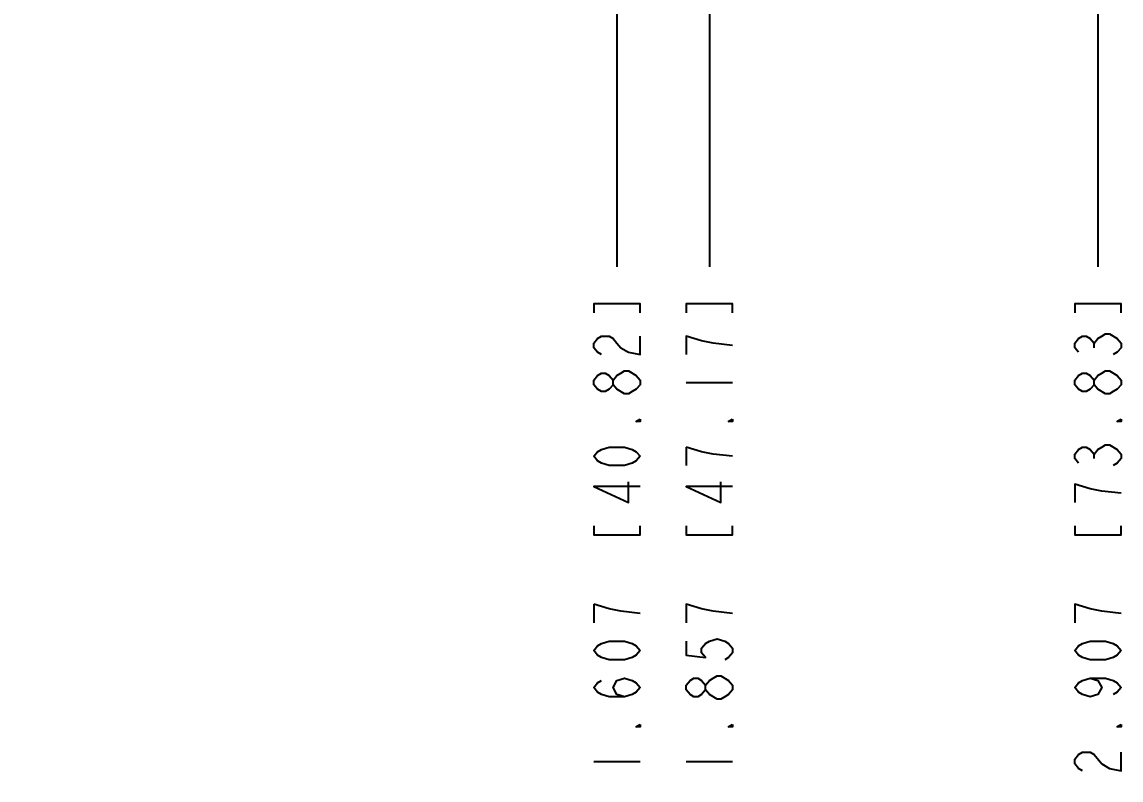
# Model space of a CAD drawing. Header units: inches. Extents: x 0 to 34, y 0 to 22.
# Drawn here: x 6.982 to 9.951, y 8.992 to 11.041 of the extents above; entities that cross this region are included whole.
import ezdxf

# ---------------------------------------------------------------- set-up
doc = ezdxf.new("R2010")
doc.units = ezdxf.units.IN
doc.header["$LTSCALE"] = 1.87
doc.header["$MEASUREMENT"] = 0
doc.layers.get('0').update_dxf_attribs({"linetype": 'CONTINUOUS'})
doc.layers.add('DIMENSIONS', color=7, linetype='CONTINUOUS')
doc.styles.get("Standard").update_dxf_attribs({"font": 'txt', "width": 0.8})
doc.dimstyles.new('DIMSTYLE_2', dxfattribs={"dimtxt": 0.125, "dimasz": 0.18, "dimexe": 0.18, "dimexo": 0.0625, "dimgap": 0.09, "dimtad": 0, "dimtih": 1, "dimtoh": 1, "dimdec": 3, "dimzin": 4, "dimdsep": 46, "dimtxsty": 'STANDARD', "dimblk": '_FILLED', "dimblk1": '_FILLED', "dimblk2": '_FILLED', "dimcen": 0.09, "dimadec": 0, "dimazin": 0, "dimtp": 0.001, "dimtm": 0.001, "dimtfac": 1, "dimtdec": 3, "dimtofl": 0, "dimtmove": 0, "dimatfit": 3, "dimldrblk": '_FILLED', "dimfxl": 1, "dimtolj": 1, "dimtzin": 4, "dimarcsym": 0})

# ---------------------------------------------------------------- blocks, each defined once
blk = doc.blocks.new('*D27')
at = {"layer": 'DIMENSIONS', "color": 2, "linetype": 'CONTINUOUS'}
blk.add_line((8.5887, 11.5127), (8.5887, 10.3797), dxfattribs=at)
blk = doc.blocks.new('_FILLED')
at = {"color": 0, "linetype": 'BYBLOCK'}
blk.add_solid([(0, 0), (-1, 0.174), (-1, -0.174)], dxfattribs=at)
blk = doc.blocks.new('*D28')
at = {"layer": 'DIMENSIONS', "color": 2, "linetype": 'CONTINUOUS'}
blk.add_line((9.8882, 11.5127), (9.8882, 10.3797), dxfattribs=at)
blk = doc.blocks.new('*D29')
at = {"layer": 'DIMENSIONS', "color": 2, "linetype": 'CONTINUOUS'}
blk.add_line((8.8386, 12.8827), (8.8386, 10.3797), dxfattribs=at)

msp = doc.modelspace()

# ---------------------------------------------------------------- linework, layer by layer
at = {"layer": 'DIMENSIONS', "color": 2, "linetype": 'CONTINUOUS'}
for p, q in [((9.8778, 10.1609), (9.8778, 10.1734)), ((8.7761, 10.0672), (8.9011, 10.0672)), ((8.7761, 9.8922), (8.7761, 9.8422)), ((9.8778, 9.8609), (9.8778, 9.8734)), ((8.5262, 9.4672), (8.5262, 9.4172)), ((8.5262, 9.0422), (8.6512, 9.0422)), ((8.7761, 9.0422), (8.9011, 9.0422))]:
    msp.add_line(p, q, dxfattribs=at)
for points in [[(8.6512, 10.2547), (8.6512, 10.2797), (8.5262, 10.2797), (8.5262, 10.2547)], [(8.9011, 10.2547), (8.9011, 10.2797), (8.7761, 10.2797), (8.7761, 10.2547)], [(9.9507, 10.2547), (9.9507, 10.2797), (9.8257, 10.2797), (9.8257, 10.2547)], [(8.547, 10.1422), (8.5366, 10.1484), (8.5262, 10.1609), (8.5262, 10.1734), (8.5366, 10.1859), (8.547, 10.1922), (8.5679, 10.1922), (8.5783, 10.1859), (8.5887, 10.1734), (8.5991, 10.1609), (8.62, 10.1484), (8.6512, 10.1422), (8.6512, 10.1922)], [(8.8177, 10.1797), (8.7761, 10.1922), (8.7761, 10.1422)], [(9.8361, 10.1484), (9.8257, 10.1609), (9.8257, 10.1734), (9.8361, 10.1859), (9.8465, 10.1922), (9.857, 10.1922), (9.8674, 10.1859), (9.8778, 10.1734), (9.8882, 10.1859), (9.8986, 10.1922), (9.909, 10.1984), (9.9195, 10.1984)], [(9.9195, 10.1984), (9.9403, 10.1859), (9.9507, 10.1734), (9.9507, 10.1609), (9.9403, 10.1484), (9.9299, 10.1422)], [(8.9011, 10.1672), (8.849, 10.1734), (8.8177, 10.1797)], [(8.6095, 10.0359), (8.5887, 10.0484), (8.5783, 10.0609), (8.5783, 10.0734), (8.5887, 10.0859), (8.5991, 10.0922), (8.6095, 10.0984), (8.62, 10.0984), (8.6408, 10.0859)], [(9.909, 10.0359), (9.8882, 10.0484), (9.8778, 10.0609), (9.8778, 10.0734), (9.8882, 10.0859), (9.8986, 10.0922), (9.909, 10.0984), (9.9195, 10.0984), (9.9403, 10.0859)], [(8.5783, 10.0609), (8.5679, 10.0484), (8.5575, 10.0422), (8.547, 10.0422), (8.5366, 10.0484), (8.5262, 10.0609), (8.5262, 10.0734), (8.5366, 10.0859), (8.547, 10.0922), (8.5575, 10.0922), (8.5679, 10.0859), (8.5783, 10.0734)], [(8.6408, 10.0859), (8.6512, 10.0734), (8.6512, 10.0609)], [(9.8778, 10.0609), (9.8674, 10.0484), (9.857, 10.0422), (9.8465, 10.0422), (9.8361, 10.0484), (9.8257, 10.0609), (9.8257, 10.0734), (9.8361, 10.0859), (9.8465, 10.0922), (9.857, 10.0922), (9.8674, 10.0859), (9.8778, 10.0734)], [(9.9403, 10.0859), (9.9507, 10.0734), (9.9507, 10.0609)], [(8.6512, 10.0609), (8.6408, 10.0484), (8.6304, 10.0422), (8.62, 10.0359), (8.6095, 10.0359)], [(9.9507, 10.0609), (9.9403, 10.0484), (9.9299, 10.0422), (9.9195, 10.0359), (9.909, 10.0359)], [(8.6512, 9.9672), (8.6512, 9.9609), (8.6408, 9.9609), (8.6512, 9.9672)], [(8.9011, 9.9672), (8.9011, 9.9609), (8.8906, 9.9609), (8.9011, 9.9672)], [(9.9507, 9.9672), (9.9507, 9.9609), (9.9403, 9.9609), (9.9507, 9.9672)], [(8.6512, 9.8672), (8.6408, 9.8547), (8.6304, 9.8484), (8.6095, 9.8422), (8.5679, 9.8422), (8.547, 9.8484), (8.5366, 9.8547), (8.5262, 9.8672), (8.5366, 9.8797), (8.547, 9.8859), (8.5679, 9.8922), (8.6095, 9.8922), (8.6304, 9.8859), (8.6408, 9.8797), (8.6512, 9.8672)], [(8.9011, 9.8672), (8.849, 9.8734), (8.8177, 9.8797), (8.7761, 9.8922)], [(9.8361, 9.8484), (9.8257, 9.8609), (9.8257, 9.8734), (9.8361, 9.8859), (9.8465, 9.8922), (9.857, 9.8922), (9.8674, 9.8859), (9.8778, 9.8734), (9.8882, 9.8859), (9.8986, 9.8922), (9.909, 9.8984), (9.9195, 9.8984), (9.9403, 9.8859)], [(9.9403, 9.8859), (9.9507, 9.8734), (9.9507, 9.8609), (9.9403, 9.8484), (9.9299, 9.8422)], [(8.6512, 9.7859), (8.5262, 9.7859), (8.62, 9.7422), (8.62, 9.7984)], [(8.9011, 9.7859), (8.7761, 9.7859), (8.8698, 9.7422), (8.8698, 9.7984)], [(9.9507, 9.7672), (9.8986, 9.7734), (9.8674, 9.7797), (9.8465, 9.7859), (9.8257, 9.7922), (9.8257, 9.7422)], [(8.5262, 9.6797), (8.5262, 9.6547), (8.6512, 9.6547), (8.6512, 9.6797)], [(8.7761, 9.6797), (8.7761, 9.6547), (8.9011, 9.6547), (8.9011, 9.6797)], [(9.8257, 9.6797), (9.8257, 9.6547), (9.9507, 9.6547), (9.9507, 9.6797)], [(8.6512, 9.4422), (8.5991, 9.4484), (8.5679, 9.4547), (8.5262, 9.4672)], [(8.9011, 9.4422), (8.849, 9.4484), (8.8177, 9.4547), (8.7969, 9.4609), (8.7761, 9.4672), (8.7761, 9.4172)], [(9.9507, 9.4422), (9.8986, 9.4484), (9.8674, 9.4547), (9.8465, 9.4609), (9.8257, 9.4672), (9.8257, 9.4172)], [(8.6512, 9.3422), (8.6408, 9.3297), (8.6304, 9.3234), (8.6095, 9.3172), (8.5679, 9.3172), (8.547, 9.3234), (8.5366, 9.3297), (8.5262, 9.3422), (8.5366, 9.3547), (8.547, 9.3609), (8.5679, 9.3672), (8.6095, 9.3672), (8.6304, 9.3609), (8.6408, 9.3547), (8.6512, 9.3422)], [(8.7761, 9.3672), (8.7761, 9.3297), (8.8281, 9.3234), (8.8177, 9.3359), (8.8177, 9.3484), (8.8281, 9.3609), (8.8386, 9.3672), (8.8594, 9.3734), (8.8802, 9.3672), (8.8906, 9.3609), (8.9011, 9.3484), (8.9011, 9.3359), (8.8906, 9.3234), (8.8802, 9.3172)], [(9.9507, 9.3422), (9.9403, 9.3297), (9.9299, 9.3234), (9.909, 9.3172), (9.8674, 9.3172), (9.8465, 9.3234), (9.8361, 9.3297), (9.8257, 9.3422), (9.8361, 9.3547), (9.8465, 9.3609), (9.8674, 9.3672), (9.909, 9.3672), (9.9299, 9.3609), (9.9403, 9.3547), (9.9507, 9.3422)], [(8.6095, 9.2172), (8.5887, 9.2234), (8.5783, 9.2422), (8.5887, 9.2609), (8.6095, 9.2672), (8.6304, 9.2609), (8.6408, 9.2547), (8.6512, 9.2422), (8.6408, 9.2297), (8.6304, 9.2234), (8.6095, 9.2172), (8.5679, 9.2172), (8.547, 9.2234), (8.5366, 9.2297), (8.5262, 9.2422), (8.5366, 9.2547), (8.547, 9.2609)], [(8.8281, 9.2359), (8.8177, 9.2234), (8.8073, 9.2172), (8.7969, 9.2172), (8.7865, 9.2234), (8.7761, 9.2359), (8.7761, 9.2484), (8.7865, 9.2609), (8.7969, 9.2672), (8.8073, 9.2672), (8.8177, 9.2609), (8.8281, 9.2484)], [(8.8594, 9.2109), (8.8386, 9.2234), (8.8281, 9.2359), (8.8281, 9.2484), (8.8386, 9.2609), (8.849, 9.2672), (8.8594, 9.2734), (8.8698, 9.2734), (8.8906, 9.2609)], [(9.8674, 9.2672), (9.8882, 9.2609), (9.8986, 9.2422), (9.8882, 9.2234), (9.8674, 9.2172), (9.8465, 9.2234), (9.8361, 9.2297), (9.8257, 9.2422), (9.8361, 9.2547), (9.8465, 9.2609), (9.8674, 9.2672), (9.909, 9.2672), (9.9299, 9.2609), (9.9403, 9.2547), (9.9507, 9.2422), (9.9403, 9.2297), (9.9299, 9.2234)], [(8.9011, 9.2359), (8.8906, 9.2234), (8.8802, 9.2172), (8.8698, 9.2109), (8.8594, 9.2109)], [(8.8906, 9.2609), (8.9011, 9.2484), (8.9011, 9.2359)], [(8.6512, 9.1422), (8.6512, 9.1359), (8.6408, 9.1359), (8.6512, 9.1422)], [(8.9011, 9.1422), (8.9011, 9.1359), (8.8906, 9.1359), (8.9011, 9.1422)], [(9.9507, 9.1422), (9.9507, 9.1359), (9.9403, 9.1359), (9.9507, 9.1422)], [(9.8465, 9.0172), (9.8361, 9.0234), (9.8257, 9.0359), (9.8257, 9.0484), (9.8361, 9.0609), (9.8465, 9.0672), (9.8674, 9.0672), (9.8778, 9.0609), (9.8986, 9.0359)], [(9.8986, 9.0359), (9.9195, 9.0234), (9.9507, 9.0172), (9.9507, 9.0672)]]:
    msp.add_lwpolyline(points, dxfattribs=at)

# ---------------------------------------------------------------- dimensions: what is measured, and where the dimension line sits
for feature_location, offset, origin, picture, middle in [((8.8386, 12.8827), (0, -2.503), (6.9816, 12.9452), '*D29', (8.9011, 8.9922)), ((8.5887, 11.5127), (0, -1.133), (6.9816, 11.5752), '*D27', (8.6512, 8.9922)), ((9.8882, 11.5127), (0, -1.133), (6.9816, 11.5752), '*D28', (9.9507, 8.9922))]:
    dim = msp.add_ordinate_dim(feature_location=feature_location, offset=offset, dtype=1, origin=origin, dimstyle='DIMSTYLE_2', dxfattribs=at)
    dim.commit()
    dim.dimension.update_dxf_attribs({"geometry": picture, "text_midpoint": middle})

doc.saveas('drawing.dxf')
